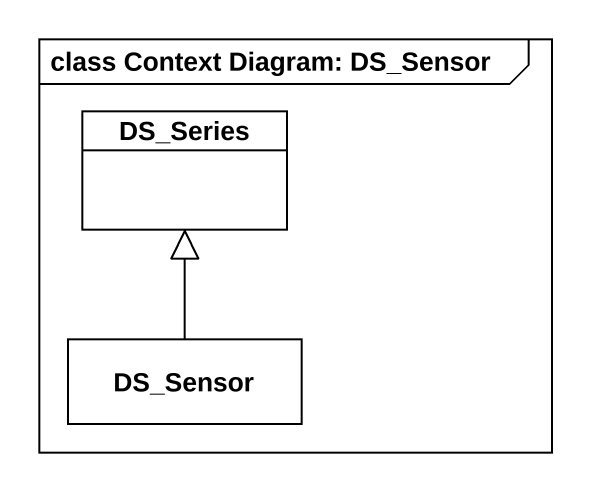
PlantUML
@startuml
mainframe class Context Diagram: DS_Sensor
hide circle
hide empty members
class DS_Series #FFFFFF
class DS_Sensor #FFFFFF
DS_Sensor -up-|> DS_Series
@enduml
